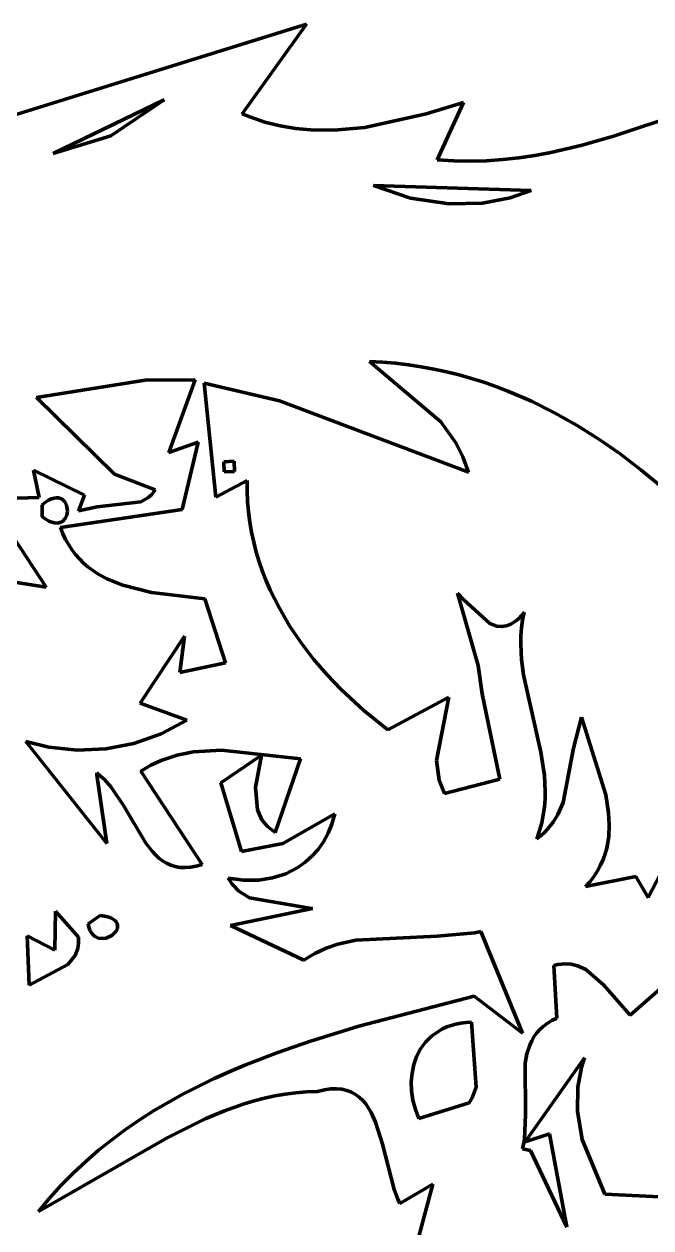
# Model space of a CAD drawing. Header units: millimetres. Extents: x 0 to 9.3, y 0 to 12.
# Drawn here: x 5.677 to 6.218, y 9.402 to 10.439 of the extents above; entities that cross this region are included whole.
import ezdxf

# ---------------------------------------------------------------- set-up
doc = ezdxf.new("R2010")
doc.units = ezdxf.units.MM
doc.layers.add('color#010101ff', color=7, linetype='CONTINUOUS', lineweight=100)
doc.layers.add('color#ffffffff', color=7, linetype='CONTINUOUS', lineweight=100)

msp = doc.modelspace()

# ---------------------------------------------------------------- linework, layer by layer
at = {"layer": 'color#010101ff'}
for p, q in [((5.5666, 10.3291), (5.921, 10.4394)), ((5.921, 10.4394), (5.8656, 10.3621)), ((6.1857, 10.3426), (6.2925, 10.3782)), ((5.7983, 10.3741), (5.7026, 10.3278)), ((5.7522, 10.3431), (5.7983, 10.3741)), ((6.0242, 10.3619), (6.0565, 10.3717)), ((6.0565, 10.3717), (6.0336, 10.3224)), ((5.8656, 10.3621), (5.8721, 10.3594)), ((5.8721, 10.3594), (5.8851, 10.3549)), ((5.9713, 10.3503), (6.0242, 10.3619)), ((5.8851, 10.3549), (5.8982, 10.3516)), ((5.8982, 10.3516), (5.9114, 10.3493)), ((5.9114, 10.3493), (5.9247, 10.3481)), ((5.9247, 10.3481), (5.9447, 10.3479)), ((5.9447, 10.3479), (5.9713, 10.3503)), ((5.7026, 10.3278), (5.7522, 10.3431)), ((6.1588, 10.3351), (6.1857, 10.3426)), ((6.1041, 10.3242), (6.1179, 10.3262)), ((6.1179, 10.3262), (6.1316, 10.3288)), ((6.1316, 10.3288), (6.1452, 10.3317)), ((6.1452, 10.3317), (6.1588, 10.3351)), ((6.0336, 10.3224), (6.048, 10.3214)), ((6.048, 10.3214), (6.0622, 10.3212)), ((6.0622, 10.3212), (6.0763, 10.3216)), ((6.0763, 10.3216), (6.0903, 10.3226)), ((6.0903, 10.3226), (6.1041, 10.3242)), ((5.9788, 10.3001), (6.0107, 10.2894)), ((6.1148, 10.2959), (5.9788, 10.3001)), ((6.0965, 10.2896), (6.1148, 10.2959)), ((6.0107, 10.2894), (6.0441, 10.2844)), ((6.0441, 10.2844), (6.0729, 10.2851)), ((6.0729, 10.2851), (6.0965, 10.2896)), ((5.9753, 10.1484), (6.0369, 10.0964)), ((5.9866, 10.1479), (5.9753, 10.1484)), ((5.9978, 10.147), (5.9866, 10.1479)), ((6.0089, 10.1457), (5.9978, 10.147)), ((6.02, 10.144), (6.0089, 10.1457)), ((6.0309, 10.142), (6.02, 10.144)), ((6.0418, 10.1396), (6.0309, 10.142)), ((6.0526, 10.1369), (6.0418, 10.1396)), ((5.7819, 10.1325), (5.6881, 10.1176)), ((5.8249, 10.1328), (5.7819, 10.1325)), ((5.8024, 10.0702), (5.8249, 10.1328)), ((5.8976, 10.1147), (5.8329, 10.1297)), ((5.8329, 10.1297), (5.8429, 10.0316)), ((6.0632, 10.1339), (6.0526, 10.1369)), ((6.0738, 10.1306), (6.0632, 10.1339)), ((6.0843, 10.1269), (6.0738, 10.1306)), ((6.0946, 10.123), (6.0843, 10.1269)), ((6.115, 10.1142), (6.0946, 10.123)), ((5.6881, 10.1176), (5.7555, 10.0515)), ((6.0606, 10.0532), (5.8976, 10.1147)), ((6.1349, 10.1043), (6.115, 10.1142)), ((6.1543, 10.0934), (6.1349, 10.1043)), ((6.0369, 10.0964), (6.0498, 10.0784)), ((6.1732, 10.0815), (6.1543, 10.0934)), ((5.8277, 10.079), (5.8024, 10.0702)), ((5.8139, 10.0208), (5.8277, 10.079)), ((6.0498, 10.0784), (6.0559, 10.0664)), ((6.1915, 10.0688), (6.1732, 10.0815)), ((6.0559, 10.0664), (6.0606, 10.0532)), ((6.2093, 10.0552), (6.1915, 10.0688)), ((5.8496, 10.0621), (5.8585, 10.0625)), ((5.85, 10.0533), (5.8496, 10.0621)), ((5.8585, 10.0625), (5.8589, 10.0537)), ((5.7295, 10.0334), (5.6855, 10.0548)), ((5.6855, 10.0548), (5.6904, 10.0314)), ((5.7555, 10.0515), (5.7906, 10.0379)), ((5.8429, 10.0316), (5.8699, 10.0459)), ((5.8589, 10.0537), (5.85, 10.0533)), ((5.8699, 10.0459), (5.8699, 10.0368)), ((6.2265, 10.041), (6.2093, 10.0552)), ((5.7906, 10.0379), (5.7876, 10.034)), ((5.8699, 10.0368), (5.8702, 10.0278)), ((5.6904, 10.0314), (5.6465, 10.03)), ((5.6465, 10.03), (5.6964, 9.954)), ((5.6931, 10.025), (5.696, 10.0272)), ((5.6932, 10.0146), (5.6931, 10.025)), ((5.696, 10.0272), (5.6986, 10.0289)), ((5.6986, 10.0289), (5.7011, 10.03)), ((5.7011, 10.03), (5.7033, 10.0307)), ((5.7033, 10.0307), (5.7054, 10.031)), ((5.7054, 10.031), (5.7072, 10.0309)), ((5.7072, 10.0309), (5.7089, 10.0305)), ((5.7089, 10.0305), (5.7104, 10.0298)), ((5.7104, 10.0298), (5.7126, 10.0275)), ((5.7126, 10.0275), (5.7141, 10.0246)), ((5.7141, 10.0246), (5.7148, 10.0195)), ((5.7243, 10.0197), (5.7295, 10.0334)), ((5.7781, 10.0276), (5.7404, 10.0232)), ((5.7841, 10.0309), (5.7781, 10.0276)), ((5.7876, 10.034), (5.7841, 10.0309)), ((5.8702, 10.0278), (5.871, 10.0189)), ((5.6961, 10.0125), (5.6932, 10.0146)), ((5.7088, 10.0054), (5.8139, 10.0208)), ((5.7142, 10.0161), (5.7128, 10.0131)), ((5.7148, 10.0195), (5.7142, 10.0161)), ((5.7404, 10.0232), (5.7243, 10.0197)), ((5.871, 10.0189), (5.8721, 10.01)), ((5.6988, 10.011), (5.6961, 10.0125)), ((5.7013, 10.01), (5.6988, 10.011)), ((5.7036, 10.0094), (5.7013, 10.01)), ((5.7056, 10.0092), (5.7036, 10.0094)), ((5.7075, 10.0094), (5.7056, 10.0092)), ((5.7091, 10.0099), (5.7075, 10.0094)), ((5.711, 10.0001), (5.7088, 10.0054)), ((5.7106, 10.0107), (5.7091, 10.0099)), ((5.7128, 10.0131), (5.7106, 10.0107)), ((5.8721, 10.01), (5.8736, 10.0013)), ((5.7133, 9.9951), (5.711, 10.0001)), ((5.716, 9.9904), (5.7133, 9.9951)), ((5.8736, 10.0013), (5.8755, 9.9927)), ((5.7188, 9.986), (5.716, 9.9904)), ((5.7219, 9.982), (5.7188, 9.986)), ((5.8755, 9.9927), (5.8777, 9.9842)), ((5.8777, 9.9842), (5.8803, 9.9758)), ((5.6964, 9.954), (5.5691, 9.9744)), ((5.7252, 9.9783), (5.7219, 9.982)), ((5.7287, 9.9748), (5.7252, 9.9783)), ((5.7324, 9.9716), (5.7287, 9.9748)), ((5.8803, 9.9758), (5.8831, 9.9676)), ((5.7404, 9.9659), (5.7324, 9.9716)), ((5.7489, 9.9612), (5.7404, 9.9659)), ((5.8831, 9.9676), (5.8863, 9.9594)), ((5.7627, 9.9556), (5.7489, 9.9612)), ((5.7874, 9.9495), (5.7627, 9.9556)), ((5.8863, 9.9594), (5.8898, 9.9514)), ((5.8333, 9.9439), (5.7874, 9.9495)), ((5.8513, 9.8888), (5.8333, 9.9439)), ((5.8898, 9.9514), (5.8976, 9.9358)), ((6.0691, 9.8864), (6.0512, 9.9487)), ((6.0512, 9.9487), (6.0566, 9.943)), ((6.0566, 9.943), (6.0792, 9.9227)), ((5.8976, 9.9358), (5.9064, 9.9206)), ((6.1065, 9.9297), (6.1088, 9.9325)), ((6.1088, 9.9325), (6.1074, 9.9256)), ((5.9064, 9.9206), (5.9163, 9.906)), ((6.0792, 9.9227), (6.0852, 9.9205)), ((6.0852, 9.9205), (6.0893, 9.92)), ((6.0893, 9.92), (6.0934, 9.9206)), ((6.0934, 9.9206), (6.0977, 9.9223)), ((6.0977, 9.9223), (6.0999, 9.9237)), ((6.0999, 9.9237), (6.1021, 9.9253)), ((6.1021, 9.9253), (6.1043, 9.9273)), ((6.1043, 9.9273), (6.1065, 9.9297)), ((6.1074, 9.9256), (6.1064, 9.9188)), ((5.7775, 9.8539), (5.8157, 9.9117)), ((5.8157, 9.9117), (5.8119, 9.8804)), ((6.1058, 9.912), (6.1057, 9.9052)), ((6.1064, 9.9188), (6.1058, 9.912)), ((5.9163, 9.906), (5.927, 9.892)), ((6.1057, 9.9052), (6.1063, 9.8917)), ((5.927, 9.892), (5.9386, 9.8786)), ((6.1063, 9.8917), (6.1081, 9.8783)), ((5.8119, 9.8804), (5.8513, 9.8888)), ((6.0725, 9.8619), (6.0691, 9.8864)), ((5.9386, 9.8786), (5.9509, 9.8657)), ((6.1081, 9.8783), (6.1231, 9.8117)), ((5.9509, 9.8657), (5.9704, 9.8476)), ((5.9911, 9.8311), (6.0436, 9.8593)), ((6.0436, 9.8593), (6.0331, 9.8047)), ((6.0876, 9.7884), (6.0725, 9.8619)), ((5.8179, 9.8392), (5.7775, 9.8539)), ((5.7956, 9.8275), (5.8179, 9.8392)), ((5.9704, 9.8476), (5.9911, 9.8311)), ((6.1512, 9.8153), (6.158, 9.842)), ((6.158, 9.842), (6.179, 9.7751)), ((5.7722, 9.8192), (5.7956, 9.8275)), ((5.7488, 9.7329), (5.679, 9.821)), ((5.679, 9.821), (5.6987, 9.8161)), ((5.748, 9.8145), (5.7722, 9.8192)), ((5.6987, 9.8161), (5.7234, 9.8134)), ((5.7234, 9.8134), (5.748, 9.8145)), ((5.8096, 9.8093), (5.7958, 9.8047)), ((5.8237, 9.8121), (5.8096, 9.8093)), ((5.8478, 9.8135), (5.8237, 9.8121)), ((5.847, 9.7853), (5.8821, 9.8092)), ((5.9159, 9.8059), (5.8478, 9.8135)), ((5.8821, 9.8092), (5.877, 9.7812)), ((6.1231, 9.8117), (6.1261, 9.7916)), ((6.1423, 9.7684), (6.1512, 9.8153)), ((5.7869, 9.8005), (5.7781, 9.7954)), ((5.7958, 9.8047), (5.7869, 9.8005)), ((5.8939, 9.7424), (5.9159, 9.8059)), ((6.0331, 9.8047), (6.0354, 9.7875)), ((5.7435, 9.7912), (5.7401, 9.7938)), ((5.7401, 9.7938), (5.7403, 9.7922)), ((5.7403, 9.7922), (5.7488, 9.7329)), ((5.7467, 9.7883), (5.7435, 9.7912)), ((5.7526, 9.7816), (5.7467, 9.7883)), ((5.7781, 9.7954), (5.8311, 9.7149)), ((6.0354, 9.7875), (6.0399, 9.7762)), ((6.0399, 9.7762), (6.0876, 9.7884)), ((6.1261, 9.7916), (6.1268, 9.7781)), ((5.7631, 9.7659), (5.7526, 9.7816)), ((5.8651, 9.726), (5.847, 9.7853)), ((5.877, 9.7812), (5.8787, 9.7621)), ((6.1268, 9.7781), (6.1267, 9.7714)), ((5.7824, 9.7332), (5.7631, 9.7659)), ((6.1267, 9.7714), (6.1261, 9.7646)), ((6.1378, 9.7579), (6.1423, 9.7684)), ((6.179, 9.7751), (6.1815, 9.7594)), ((6.2156, 9.6864), (6.261, 9.7739)), ((5.8787, 9.7621), (5.8826, 9.7535)), ((5.9455, 9.7585), (5.9007, 9.7331)), ((5.9429, 9.7498), (5.9455, 9.7585)), ((6.1252, 9.7578), (6.1238, 9.7509)), ((6.1261, 9.7646), (6.1252, 9.7578)), ((6.1338, 9.7513), (6.1378, 9.7579)), ((6.1815, 9.7594), (6.1821, 9.7491)), ((5.8826, 9.7535), (5.8874, 9.7477)), ((5.8874, 9.7477), (5.8939, 9.7424)), ((5.9396, 9.7418), (5.9429, 9.7498)), ((6.122, 9.7441), (6.1196, 9.7371)), ((6.1238, 9.7509), (6.122, 9.7441)), ((6.1261, 9.7424), (6.1289, 9.7453)), ((6.1289, 9.7453), (6.1338, 9.7513)), ((6.1821, 9.7491), (6.1816, 9.739)), ((5.931, 9.7279), (5.9356, 9.7345)), ((5.9356, 9.7345), (5.9396, 9.7418)), ((6.1196, 9.7371), (6.123, 9.7397)), ((6.123, 9.7397), (6.1261, 9.7424)), ((6.1809, 9.7339), (6.1799, 9.729)), ((6.1816, 9.739), (6.1809, 9.7339)), ((5.7878, 9.7263), (5.7824, 9.7332)), ((5.7907, 9.7233), (5.7878, 9.7263)), ((5.9007, 9.7331), (5.8651, 9.726)), ((5.9257, 9.722), (5.931, 9.7279)), ((6.1785, 9.724), (6.1768, 9.7192)), ((6.1799, 9.729), (6.1785, 9.724)), ((5.7937, 9.7205), (5.7907, 9.7233)), ((5.7969, 9.7181), (5.7937, 9.7205)), ((5.8003, 9.716), (5.7969, 9.7181)), ((5.8039, 9.7144), (5.8003, 9.716)), ((5.8078, 9.7132), (5.8039, 9.7144)), ((5.8119, 9.7124), (5.8078, 9.7132)), ((5.8258, 9.7134), (5.8209, 9.7125)), ((5.8311, 9.7149), (5.8258, 9.7134)), ((5.9135, 9.7123), (5.9199, 9.7168)), ((5.9199, 9.7168), (5.9257, 9.722)), ((6.1746, 9.7144), (6.172, 9.7096)), ((6.1768, 9.7192), (6.1746, 9.7144)), ((5.8162, 9.7122), (5.8119, 9.7124)), ((5.8209, 9.7125), (5.8162, 9.7122)), ((5.857, 9.698), (5.8536, 9.7031)), ((5.8536, 9.7031), (5.8668, 9.7014)), ((5.8796, 9.7014), (5.8917, 9.7033)), ((5.8917, 9.7033), (5.9031, 9.7069)), ((5.9031, 9.7069), (5.9135, 9.7123)), ((6.1616, 9.6959), (6.205, 9.7046)), ((6.169, 9.705), (6.1656, 9.7004)), ((6.172, 9.7096), (6.169, 9.705)), ((6.205, 9.7046), (6.2156, 9.6864)), ((5.8628, 9.692), (5.857, 9.698)), ((5.8668, 9.7014), (5.8796, 9.7014)), ((6.1656, 9.7004), (6.1616, 9.6959)), ((5.8719, 9.6863), (5.8628, 9.692)), ((5.9236, 9.6773), (5.8719, 9.6863)), ((5.7041, 9.6412), (5.7045, 9.6746)), ((5.7045, 9.6746), (5.7243, 9.6524)), ((5.8554, 9.6624), (5.9263, 9.6769)), ((5.9263, 9.6769), (5.9236, 9.6773)), ((5.7326, 9.6637), (5.7431, 9.6711)), ((5.7334, 9.6608), (5.7326, 9.6637)), ((5.7431, 9.6711), (5.7467, 9.6705)), ((5.7467, 9.6705), (5.7497, 9.6698)), ((5.7497, 9.6698), (5.7522, 9.6689)), ((5.7522, 9.6689), (5.7542, 9.6678)), ((5.7542, 9.6678), (5.7558, 9.6666)), ((5.7558, 9.6666), (5.7569, 9.6654)), ((5.7569, 9.6654), (5.7577, 9.6641)), ((5.7577, 9.6641), (5.7581, 9.6627)), ((5.7581, 9.6627), (5.7579, 9.6599)), ((5.9186, 9.6324), (5.8554, 9.6624)), ((5.682, 9.6109), (5.6801, 9.6535)), ((5.6801, 9.6535), (5.7041, 9.6412)), ((5.7243, 9.6524), (5.7245, 9.6472)), ((5.7343, 9.6583), (5.7334, 9.6608)), ((5.7354, 9.6562), (5.7343, 9.6583)), ((5.7368, 9.6545), (5.7354, 9.6562)), ((5.7382, 9.6532), (5.7368, 9.6545)), ((5.7398, 9.6522), (5.7382, 9.6532)), ((5.7414, 9.6515), (5.7398, 9.6522)), ((5.7449, 9.651), (5.7414, 9.6515)), ((5.7484, 9.6515), (5.7449, 9.651)), ((5.7531, 9.6538), (5.7484, 9.6515)), ((5.7566, 9.6572), (5.7531, 9.6538)), ((5.7579, 9.6599), (5.7566, 9.6572)), ((6.0338, 9.6531), (5.9635, 9.6498)), ((6.0661, 9.6561), (6.0338, 9.6531)), ((6.0714, 9.6572), (6.0661, 9.6561)), ((6.1073, 9.5695), (6.0714, 9.6572)), ((5.7239, 9.6426), (5.7216, 9.6366)), ((5.7245, 9.6472), (5.7239, 9.6426)), ((5.9379, 9.6428), (5.9281, 9.6382)), ((5.948, 9.6463), (5.9379, 9.6428)), ((5.9635, 9.6498), (5.948, 9.6463)), ((5.7216, 9.6366), (5.7151, 9.6288)), ((5.9233, 9.6354), (5.9186, 9.6324)), ((5.9281, 9.6382), (5.9233, 9.6354)), ((6.2544, 9.6329), (6.2001, 9.585)), ((5.7151, 9.6288), (5.682, 9.6109)), ((6.1376, 9.6286), (6.1344, 9.6278)), ((6.1344, 9.6278), (6.137, 9.5826)), ((6.1437, 9.6294), (6.1376, 9.6286)), ((6.1493, 9.629), (6.1437, 9.6294)), ((6.1546, 9.6277), (6.1493, 9.629)), ((6.162, 9.6243), (6.1546, 9.6277)), ((6.1772, 9.6112), (6.162, 9.6243)), ((6.2001, 9.585), (6.1772, 9.6112)), ((5.9661, 9.5755), (6.0656, 9.6013)), ((6.0656, 9.6013), (6.1073, 9.5695)), ((6.0541, 9.5782), (6.0498, 9.5773)), ((6.0586, 9.5787), (6.0541, 9.5782)), ((6.0633, 9.579), (6.0586, 9.5787)), ((6.0672, 9.523), (6.0633, 9.579)), ((6.1286, 9.578), (6.1251, 9.5754)), ((6.1326, 9.5804), (6.1286, 9.578)), ((6.137, 9.5826), (6.1326, 9.5804)), ((5.9235, 9.5624), (5.9661, 9.5755)), ((6.035, 9.5714), (6.0289, 9.567)), ((6.0383, 9.5732), (6.035, 9.5714)), ((6.0419, 9.5749), (6.0383, 9.5732)), ((6.0458, 9.5762), (6.0419, 9.5749)), ((6.0498, 9.5773), (6.0458, 9.5762)), ((6.1194, 9.5695), (6.1171, 9.5663)), ((6.1221, 9.5726), (6.1194, 9.5695)), ((6.1251, 9.5754), (6.1221, 9.5726)), ((5.8954, 9.5527), (5.9235, 9.5624)), ((6.0237, 9.5618), (6.0194, 9.556)), ((6.0289, 9.567), (6.0237, 9.5618)), ((6.1135, 9.5593), (6.1111, 9.5517)), ((6.1152, 9.5629), (6.1135, 9.5593)), ((6.1171, 9.5663), (6.1152, 9.5629)), ((5.8678, 9.542), (5.8954, 9.5527)), ((6.016, 9.5495), (6.0135, 9.5426)), ((6.0194, 9.556), (6.016, 9.5495)), ((6.1111, 9.5517), (6.1097, 9.5436)), ((6.1097, 9.476), (6.1608, 9.5482)), ((6.1608, 9.5482), (6.1582, 9.5398)), ((5.8542, 9.5362), (5.8678, 9.542)), ((6.0135, 9.5426), (6.012, 9.5352)), ((6.1097, 9.5436), (6.1098, 9.4994)), ((6.1582, 9.5398), (6.155, 9.523)), ((5.8275, 9.5237), (5.8407, 9.5301)), ((5.8407, 9.5301), (5.8542, 9.5362)), ((6.012, 9.5352), (6.0113, 9.5275)), ((6.0113, 9.5275), (6.0116, 9.5197)), ((5.8017, 9.5099), (5.8145, 9.517)), ((5.8145, 9.517), (5.8275, 9.5237)), ((5.9026, 9.5169), (5.8936, 9.5154)), ((5.9118, 9.5181), (5.9026, 9.5169)), ((5.9211, 9.5189), (5.9118, 9.5181)), ((5.9305, 9.5193), (5.9211, 9.5189)), ((5.9364, 9.5207), (5.9305, 9.5193)), ((5.9419, 9.5215), (5.9364, 9.5207)), ((5.947, 9.5216), (5.9419, 9.5215)), ((5.9516, 9.5212), (5.947, 9.5216)), ((5.9559, 9.5202), (5.9516, 9.5212)), ((5.9598, 9.5188), (5.9559, 9.5202)), ((5.9633, 9.5168), (5.9598, 9.5188)), ((5.9665, 9.5144), (5.9633, 9.5168)), ((6.0116, 9.5197), (6.0128, 9.5117)), ((6.0639, 9.5139), (6.0672, 9.523)), ((6.155, 9.523), (6.1547, 9.5023)), ((5.7891, 9.5025), (5.8017, 9.5099)), ((5.8673, 9.5086), (5.8502, 9.5027)), ((5.876, 9.5112), (5.8673, 9.5086)), ((5.8847, 9.5135), (5.876, 9.5112)), ((5.8936, 9.5154), (5.8847, 9.5135)), ((5.9695, 9.5116), (5.9665, 9.5144)), ((5.9721, 9.5085), (5.9695, 9.5116)), ((5.9746, 9.505), (5.9721, 9.5085)), ((6.0128, 9.5117), (6.0149, 9.5037)), ((6.0179, 9.4959), (6.0612, 9.5096)), ((6.0612, 9.5096), (6.0639, 9.5139)), ((5.7768, 9.4946), (5.7891, 9.5025)), ((5.8335, 9.4957), (5.801, 9.4794)), ((5.8502, 9.5027), (5.8335, 9.4957)), ((5.9767, 9.5012), (5.9746, 9.505)), ((5.9805, 9.4928), (5.9767, 9.5012)), ((6.0149, 9.5037), (6.0179, 9.4959)), ((6.1098, 9.4994), (6.1089, 9.4778)), ((6.1547, 9.5023), (6.1588, 9.4778)), ((5.753, 9.4777), (5.7648, 9.4864)), ((5.7648, 9.4864), (5.7768, 9.4946)), ((5.9864, 9.4738), (5.9805, 9.4928)), ((5.801, 9.4794), (5.69, 9.4158)), ((5.7416, 9.4686), (5.753, 9.4777)), ((6.1089, 9.4778), (6.1073, 9.4697)), ((6.1305, 9.4827), (6.1097, 9.476)), ((6.1454, 9.4022), (6.1305, 9.4827)), ((6.1588, 9.4778), (6.1784, 9.4309)), ((5.7306, 9.459), (5.7416, 9.4686)), ((5.9965, 9.4349), (5.9864, 9.4738)), ((6.1073, 9.4697), (6.1141, 9.4685)), ((6.1141, 9.4685), (6.1454, 9.4022)), ((5.7198, 9.449), (5.7306, 9.459)), ((5.7095, 9.4384), (5.7198, 9.449)), ((5.6995, 9.4274), (5.7095, 9.4384)), ((5.9997, 9.4265), (5.9965, 9.4349)), ((6.0299, 9.4395), (6.0015, 9.4228)), ((6.011, 9.369), (6.0299, 9.4395)), ((5.69, 9.4158), (5.6995, 9.4274)), ((6.0015, 9.4228), (5.9997, 9.4265)), ((6.1784, 9.4309), (6.2375, 9.4278))]:
    msp.add_line(p, q, dxfattribs=at)
at = {"layer": 'color#ffffffff'}
for p, q in [((5.921, 10.4394), (5.5666, 10.3291)), ((5.8656, 10.3621), (5.921, 10.4394)), ((6.2925, 10.3782), (6.1857, 10.3426)), ((5.7026, 10.3278), (5.7983, 10.3741)), ((5.7983, 10.3741), (5.7522, 10.3431)), ((6.0565, 10.3717), (6.0242, 10.3619)), ((6.0336, 10.3224), (6.0565, 10.3717)), ((5.8721, 10.3594), (5.8656, 10.3621)), ((5.8851, 10.3549), (5.8721, 10.3594)), ((6.0242, 10.3619), (5.9713, 10.3503)), ((5.8982, 10.3516), (5.8851, 10.3549)), ((5.9114, 10.3493), (5.8982, 10.3516)), ((5.9247, 10.3481), (5.9114, 10.3493)), ((5.9447, 10.3479), (5.9247, 10.3481)), ((5.9713, 10.3503), (5.9447, 10.3479)), ((5.7522, 10.3431), (5.7026, 10.3278)), ((6.1857, 10.3426), (6.1588, 10.3351)), ((6.1179, 10.3262), (6.1041, 10.3242)), ((6.1316, 10.3288), (6.1179, 10.3262)), ((6.1452, 10.3317), (6.1316, 10.3288)), ((6.1588, 10.3351), (6.1452, 10.3317)), ((6.048, 10.3214), (6.0336, 10.3224)), ((6.0622, 10.3212), (6.048, 10.3214)), ((6.0763, 10.3216), (6.0622, 10.3212)), ((6.0903, 10.3226), (6.0763, 10.3216)), ((6.1041, 10.3242), (6.0903, 10.3226)), ((5.9788, 10.3001), (6.1148, 10.2959)), ((6.0107, 10.2894), (5.9788, 10.3001)), ((6.1148, 10.2959), (6.0965, 10.2896)), ((6.0441, 10.2844), (6.0107, 10.2894)), ((6.0729, 10.2851), (6.0441, 10.2844)), ((6.0965, 10.2896), (6.0729, 10.2851)), ((5.9753, 10.1484), (5.9866, 10.1479)), ((6.0369, 10.0964), (5.9753, 10.1484)), ((5.9866, 10.1479), (5.9978, 10.147)), ((5.9978, 10.147), (6.0089, 10.1457)), ((6.0089, 10.1457), (6.02, 10.144)), ((6.02, 10.144), (6.0309, 10.142)), ((6.0309, 10.142), (6.0418, 10.1396)), ((6.0418, 10.1396), (6.0526, 10.1369)), ((5.6881, 10.1176), (5.7819, 10.1325)), ((5.7819, 10.1325), (5.8249, 10.1328)), ((5.8249, 10.1328), (5.8024, 10.0702)), ((5.8429, 10.0316), (5.8329, 10.1297)), ((5.8329, 10.1297), (5.8976, 10.1147)), ((6.0526, 10.1369), (6.0632, 10.1339)), ((6.0632, 10.1339), (6.0738, 10.1306)), ((6.0738, 10.1306), (6.0843, 10.1269)), ((6.0843, 10.1269), (6.0946, 10.123)), ((6.0946, 10.123), (6.115, 10.1142)), ((5.7555, 10.0515), (5.6881, 10.1176)), ((5.8976, 10.1147), (6.0606, 10.0532)), ((6.115, 10.1142), (6.1349, 10.1043)), ((6.1349, 10.1043), (6.1543, 10.0934)), ((6.0498, 10.0784), (6.0369, 10.0964)), ((6.1543, 10.0934), (6.1732, 10.0815)), ((5.8024, 10.0702), (5.8277, 10.079)), ((5.8277, 10.079), (5.8139, 10.0208)), ((6.0559, 10.0664), (6.0498, 10.0784)), ((6.1732, 10.0815), (6.1915, 10.0688)), ((6.0606, 10.0532), (6.0559, 10.0664)), ((6.1915, 10.0688), (6.2093, 10.0552)), ((5.8585, 10.0625), (5.8496, 10.0621)), ((5.8496, 10.0621), (5.85, 10.0533)), ((5.8589, 10.0537), (5.8585, 10.0625)), ((5.6904, 10.0314), (5.6855, 10.0548)), ((5.6855, 10.0548), (5.7295, 10.0334)), ((5.7906, 10.0379), (5.7555, 10.0515)), ((5.8699, 10.0459), (5.8429, 10.0316)), ((5.85, 10.0533), (5.8589, 10.0537)), ((5.8699, 10.0368), (5.8699, 10.0459)), ((6.2093, 10.0552), (6.2265, 10.041)), ((5.7876, 10.034), (5.7906, 10.0379)), ((5.8702, 10.0278), (5.8699, 10.0368)), ((5.6465, 10.03), (5.6904, 10.0314)), ((5.6964, 9.954), (5.6465, 10.03)), ((5.696, 10.0272), (5.6931, 10.025)), ((5.6931, 10.025), (5.6932, 10.0146)), ((5.6986, 10.0289), (5.696, 10.0272)), ((5.7011, 10.03), (5.6986, 10.0289)), ((5.7033, 10.0307), (5.7011, 10.03)), ((5.7054, 10.031), (5.7033, 10.0307)), ((5.7072, 10.0309), (5.7054, 10.031)), ((5.7089, 10.0305), (5.7072, 10.0309)), ((5.7104, 10.0298), (5.7089, 10.0305)), ((5.7126, 10.0275), (5.7104, 10.0298)), ((5.7141, 10.0246), (5.7126, 10.0275)), ((5.7148, 10.0195), (5.7141, 10.0246)), ((5.7295, 10.0334), (5.7243, 10.0197)), ((5.7404, 10.0232), (5.7781, 10.0276)), ((5.7781, 10.0276), (5.7841, 10.0309)), ((5.7841, 10.0309), (5.7876, 10.034)), ((5.871, 10.0189), (5.8702, 10.0278)), ((5.6932, 10.0146), (5.6961, 10.0125)), ((5.8139, 10.0208), (5.7088, 10.0054)), ((5.7128, 10.0131), (5.7142, 10.0161)), ((5.7142, 10.0161), (5.7148, 10.0195)), ((5.7243, 10.0197), (5.7404, 10.0232)), ((5.8721, 10.01), (5.871, 10.0189)), ((5.6961, 10.0125), (5.6988, 10.011)), ((5.6988, 10.011), (5.7013, 10.01)), ((5.7013, 10.01), (5.7036, 10.0094)), ((5.7036, 10.0094), (5.7056, 10.0092)), ((5.7056, 10.0092), (5.7075, 10.0094)), ((5.7075, 10.0094), (5.7091, 10.0099)), ((5.7088, 10.0054), (5.711, 10.0001)), ((5.7091, 10.0099), (5.7106, 10.0107)), ((5.7106, 10.0107), (5.7128, 10.0131)), ((5.8736, 10.0013), (5.8721, 10.01)), ((5.711, 10.0001), (5.7133, 9.9951)), ((5.7133, 9.9951), (5.716, 9.9904)), ((5.8755, 9.9927), (5.8736, 10.0013)), ((5.716, 9.9904), (5.7188, 9.986)), ((5.7188, 9.986), (5.7219, 9.982)), ((5.8777, 9.9842), (5.8755, 9.9927)), ((5.8803, 9.9758), (5.8777, 9.9842)), ((5.5691, 9.9744), (5.6964, 9.954)), ((5.7219, 9.982), (5.7252, 9.9783)), ((5.7252, 9.9783), (5.7287, 9.9748)), ((5.7287, 9.9748), (5.7324, 9.9716)), ((5.8831, 9.9676), (5.8803, 9.9758)), ((5.7324, 9.9716), (5.7404, 9.9659)), ((5.7404, 9.9659), (5.7489, 9.9612)), ((5.8863, 9.9594), (5.8831, 9.9676)), ((5.7489, 9.9612), (5.7627, 9.9556)), ((5.7627, 9.9556), (5.7874, 9.9495)), ((5.8898, 9.9514), (5.8863, 9.9594)), ((5.7874, 9.9495), (5.8333, 9.9439)), ((5.8333, 9.9439), (5.8513, 9.8888)), ((5.8976, 9.9358), (5.8898, 9.9514)), ((6.0566, 9.943), (6.0512, 9.9487)), ((6.0512, 9.9487), (6.0691, 9.8864)), ((6.0792, 9.9227), (6.0566, 9.943)), ((5.9064, 9.9206), (5.8976, 9.9358)), ((6.1088, 9.9325), (6.1065, 9.9297)), ((6.1074, 9.9256), (6.1088, 9.9325)), ((5.9163, 9.906), (5.9064, 9.9206)), ((6.0852, 9.9205), (6.0792, 9.9227)), ((6.0893, 9.92), (6.0852, 9.9205)), ((6.0934, 9.9206), (6.0893, 9.92)), ((6.0977, 9.9223), (6.0934, 9.9206)), ((6.0999, 9.9237), (6.0977, 9.9223)), ((6.1021, 9.9253), (6.0999, 9.9237)), ((6.1043, 9.9273), (6.1021, 9.9253)), ((6.1065, 9.9297), (6.1043, 9.9273)), ((6.1064, 9.9188), (6.1074, 9.9256)), ((5.8157, 9.9117), (5.7775, 9.8539)), ((5.8119, 9.8804), (5.8157, 9.9117)), ((6.1057, 9.9052), (6.1058, 9.912)), ((6.1058, 9.912), (6.1064, 9.9188)), ((5.927, 9.892), (5.9163, 9.906)), ((6.1063, 9.8917), (6.1057, 9.9052)), ((5.9386, 9.8786), (5.927, 9.892)), ((6.1081, 9.8783), (6.1063, 9.8917)), ((5.8513, 9.8888), (5.8119, 9.8804)), ((6.0691, 9.8864), (6.0725, 9.8619)), ((5.9509, 9.8657), (5.9386, 9.8786)), ((6.1231, 9.8117), (6.1081, 9.8783)), ((5.9704, 9.8476), (5.9509, 9.8657)), ((6.0436, 9.8593), (5.9911, 9.8311)), ((6.0331, 9.8047), (6.0436, 9.8593)), ((6.0725, 9.8619), (6.0876, 9.7884)), ((5.7775, 9.8539), (5.8179, 9.8392)), ((5.8179, 9.8392), (5.7956, 9.8275)), ((5.9911, 9.8311), (5.9704, 9.8476)), ((6.158, 9.842), (6.1512, 9.8153)), ((6.179, 9.7751), (6.158, 9.842)), ((5.7956, 9.8275), (5.7722, 9.8192)), ((5.6987, 9.8161), (5.679, 9.821)), ((5.679, 9.821), (5.7488, 9.7329)), ((5.7722, 9.8192), (5.748, 9.8145)), ((5.7234, 9.8134), (5.6987, 9.8161)), ((5.748, 9.8145), (5.7234, 9.8134)), ((5.7958, 9.8047), (5.8096, 9.8093)), ((5.8096, 9.8093), (5.8237, 9.8121)), ((5.8237, 9.8121), (5.8478, 9.8135)), ((5.8821, 9.8092), (5.847, 9.7853)), ((5.8478, 9.8135), (5.9159, 9.8059)), ((5.877, 9.7812), (5.8821, 9.8092)), ((6.1261, 9.7916), (6.1231, 9.8117)), ((6.1512, 9.8153), (6.1423, 9.7684)), ((5.7781, 9.7954), (5.7869, 9.8005)), ((5.7869, 9.8005), (5.7958, 9.8047)), ((5.9159, 9.8059), (5.8939, 9.7424)), ((6.0354, 9.7875), (6.0331, 9.8047)), ((5.7403, 9.7922), (5.7401, 9.7938)), ((5.7401, 9.7938), (5.7435, 9.7912)), ((5.7488, 9.7329), (5.7403, 9.7922)), ((5.7435, 9.7912), (5.7467, 9.7883)), ((5.7467, 9.7883), (5.7526, 9.7816)), ((5.8311, 9.7149), (5.7781, 9.7954)), ((6.0399, 9.7762), (6.0354, 9.7875)), ((6.0876, 9.7884), (6.0399, 9.7762)), ((6.1268, 9.7781), (6.1261, 9.7916)), ((5.7526, 9.7816), (5.7631, 9.7659)), ((5.847, 9.7853), (5.8651, 9.726)), ((5.8787, 9.7621), (5.877, 9.7812)), ((6.1267, 9.7714), (6.1268, 9.7781)), ((5.7631, 9.7659), (5.7824, 9.7332)), ((6.1261, 9.7646), (6.1267, 9.7714)), ((6.1423, 9.7684), (6.1378, 9.7579)), ((6.1815, 9.7594), (6.179, 9.7751)), ((6.261, 9.7739), (6.2156, 9.6864)), ((5.8826, 9.7535), (5.8787, 9.7621)), ((5.9007, 9.7331), (5.9455, 9.7585)), ((5.9455, 9.7585), (5.9429, 9.7498)), ((6.1238, 9.7509), (6.1252, 9.7578)), ((6.1252, 9.7578), (6.1261, 9.7646)), ((6.1378, 9.7579), (6.1338, 9.7513)), ((6.1821, 9.7491), (6.1815, 9.7594)), ((5.8874, 9.7477), (5.8826, 9.7535)), ((5.8939, 9.7424), (5.8874, 9.7477)), ((5.9429, 9.7498), (5.9396, 9.7418)), ((6.1196, 9.7371), (6.122, 9.7441)), ((6.122, 9.7441), (6.1238, 9.7509)), ((6.1289, 9.7453), (6.1261, 9.7424)), ((6.1338, 9.7513), (6.1289, 9.7453)), ((6.1816, 9.739), (6.1821, 9.7491)), ((5.9356, 9.7345), (5.931, 9.7279)), ((5.9396, 9.7418), (5.9356, 9.7345)), ((6.123, 9.7397), (6.1196, 9.7371)), ((6.1261, 9.7424), (6.123, 9.7397)), ((6.1799, 9.729), (6.1809, 9.7339)), ((6.1809, 9.7339), (6.1816, 9.739)), ((5.7824, 9.7332), (5.7878, 9.7263)), ((5.7878, 9.7263), (5.7907, 9.7233)), ((5.8651, 9.726), (5.9007, 9.7331)), ((5.931, 9.7279), (5.9257, 9.722)), ((6.1768, 9.7192), (6.1785, 9.724)), ((6.1785, 9.724), (6.1799, 9.729)), ((5.7907, 9.7233), (5.7937, 9.7205)), ((5.7937, 9.7205), (5.7969, 9.7181)), ((5.7969, 9.7181), (5.8003, 9.716)), ((5.8003, 9.716), (5.8039, 9.7144)), ((5.8039, 9.7144), (5.8078, 9.7132)), ((5.8078, 9.7132), (5.8119, 9.7124)), ((5.8209, 9.7125), (5.8258, 9.7134)), ((5.8258, 9.7134), (5.8311, 9.7149)), ((5.9199, 9.7168), (5.9135, 9.7123)), ((5.9257, 9.722), (5.9199, 9.7168)), ((6.172, 9.7096), (6.1746, 9.7144)), ((6.1746, 9.7144), (6.1768, 9.7192)), ((5.8119, 9.7124), (5.8162, 9.7122)), ((5.8162, 9.7122), (5.8209, 9.7125)), ((5.8668, 9.7014), (5.8536, 9.7031)), ((5.8536, 9.7031), (5.857, 9.698)), ((5.8917, 9.7033), (5.8796, 9.7014)), ((5.9031, 9.7069), (5.8917, 9.7033)), ((5.9135, 9.7123), (5.9031, 9.7069)), ((6.205, 9.7046), (6.1616, 9.6959)), ((6.1656, 9.7004), (6.169, 9.705)), ((6.169, 9.705), (6.172, 9.7096)), ((6.2156, 9.6864), (6.205, 9.7046)), ((5.857, 9.698), (5.8628, 9.692)), ((5.8796, 9.7014), (5.8668, 9.7014)), ((6.1616, 9.6959), (6.1656, 9.7004)), ((5.8628, 9.692), (5.8719, 9.6863)), ((5.8719, 9.6863), (5.9236, 9.6773)), ((5.7045, 9.6746), (5.7041, 9.6412)), ((5.7243, 9.6524), (5.7045, 9.6746)), ((5.9263, 9.6769), (5.8554, 9.6624)), ((5.9236, 9.6773), (5.9263, 9.6769)), ((5.7431, 9.6711), (5.7326, 9.6637)), ((5.7326, 9.6637), (5.7334, 9.6608)), ((5.7467, 9.6705), (5.7431, 9.6711)), ((5.7497, 9.6698), (5.7467, 9.6705)), ((5.7522, 9.6689), (5.7497, 9.6698)), ((5.7542, 9.6678), (5.7522, 9.6689)), ((5.7558, 9.6666), (5.7542, 9.6678)), ((5.7569, 9.6654), (5.7558, 9.6666)), ((5.7577, 9.6641), (5.7569, 9.6654)), ((5.7581, 9.6627), (5.7577, 9.6641)), ((5.7579, 9.6599), (5.7581, 9.6627)), ((5.8554, 9.6624), (5.9186, 9.6324)), ((5.7041, 9.6412), (5.6801, 9.6535)), ((5.6801, 9.6535), (5.682, 9.6109)), ((5.7245, 9.6472), (5.7243, 9.6524)), ((5.7334, 9.6608), (5.7343, 9.6583)), ((5.7343, 9.6583), (5.7354, 9.6562)), ((5.7354, 9.6562), (5.7368, 9.6545)), ((5.7368, 9.6545), (5.7382, 9.6532)), ((5.7382, 9.6532), (5.7398, 9.6522)), ((5.7398, 9.6522), (5.7414, 9.6515)), ((5.7414, 9.6515), (5.7449, 9.651)), ((5.7449, 9.651), (5.7484, 9.6515)), ((5.7484, 9.6515), (5.7531, 9.6538)), ((5.7531, 9.6538), (5.7566, 9.6572)), ((5.7566, 9.6572), (5.7579, 9.6599)), ((5.9635, 9.6498), (6.0338, 9.6531)), ((6.0338, 9.6531), (6.0661, 9.6561)), ((6.0661, 9.6561), (6.0714, 9.6572)), ((6.0714, 9.6572), (6.1073, 9.5695)), ((5.7216, 9.6366), (5.7239, 9.6426)), ((5.7239, 9.6426), (5.7245, 9.6472)), ((5.9281, 9.6382), (5.9379, 9.6428)), ((5.9379, 9.6428), (5.948, 9.6463)), ((5.948, 9.6463), (5.9635, 9.6498)), ((5.7151, 9.6288), (5.7216, 9.6366)), ((5.9186, 9.6324), (5.9233, 9.6354)), ((5.9233, 9.6354), (5.9281, 9.6382)), ((6.2001, 9.585), (6.2544, 9.6329)), ((5.682, 9.6109), (5.7151, 9.6288)), ((6.1344, 9.6278), (6.1376, 9.6286)), ((6.137, 9.5826), (6.1344, 9.6278)), ((6.1376, 9.6286), (6.1437, 9.6294)), ((6.1437, 9.6294), (6.1493, 9.629)), ((6.1493, 9.629), (6.1546, 9.6277)), ((6.1546, 9.6277), (6.162, 9.6243)), ((6.162, 9.6243), (6.1772, 9.6112)), ((6.1772, 9.6112), (6.2001, 9.585)), ((6.0656, 9.6013), (5.9661, 9.5755)), ((6.1073, 9.5695), (6.0656, 9.6013)), ((6.0498, 9.5773), (6.0541, 9.5782)), ((6.0541, 9.5782), (6.0586, 9.5787)), ((6.0586, 9.5787), (6.0633, 9.579)), ((6.0633, 9.579), (6.0672, 9.523)), ((6.1251, 9.5754), (6.1286, 9.578)), ((6.1286, 9.578), (6.1326, 9.5804)), ((6.1326, 9.5804), (6.137, 9.5826)), ((5.9661, 9.5755), (5.9235, 9.5624)), ((6.0289, 9.567), (6.035, 9.5714)), ((6.035, 9.5714), (6.0383, 9.5732)), ((6.0383, 9.5732), (6.0419, 9.5749)), ((6.0419, 9.5749), (6.0458, 9.5762)), ((6.0458, 9.5762), (6.0498, 9.5773)), ((6.1171, 9.5663), (6.1194, 9.5695)), ((6.1194, 9.5695), (6.1221, 9.5726)), ((6.1221, 9.5726), (6.1251, 9.5754)), ((5.9235, 9.5624), (5.8954, 9.5527)), ((6.0194, 9.556), (6.0237, 9.5618)), ((6.0237, 9.5618), (6.0289, 9.567)), ((6.1111, 9.5517), (6.1135, 9.5593)), ((6.1135, 9.5593), (6.1152, 9.5629)), ((6.1152, 9.5629), (6.1171, 9.5663)), ((5.8954, 9.5527), (5.8678, 9.542)), ((6.0135, 9.5426), (6.016, 9.5495)), ((6.016, 9.5495), (6.0194, 9.556)), ((6.1097, 9.5436), (6.1111, 9.5517)), ((6.1608, 9.5482), (6.1097, 9.476)), ((6.1582, 9.5398), (6.1608, 9.5482)), ((5.8678, 9.542), (5.8542, 9.5362)), ((6.012, 9.5352), (6.0135, 9.5426)), ((6.1098, 9.4994), (6.1097, 9.5436)), ((6.155, 9.523), (6.1582, 9.5398)), ((5.8407, 9.5301), (5.8275, 9.5237)), ((5.8542, 9.5362), (5.8407, 9.5301)), ((6.0113, 9.5275), (6.012, 9.5352)), ((6.0116, 9.5197), (6.0113, 9.5275)), ((5.8145, 9.517), (5.8017, 9.5099)), ((5.8275, 9.5237), (5.8145, 9.517)), ((5.8936, 9.5154), (5.9026, 9.5169)), ((5.9026, 9.5169), (5.9118, 9.5181)), ((5.9118, 9.5181), (5.9211, 9.5189)), ((5.9211, 9.5189), (5.9305, 9.5193)), ((5.9305, 9.5193), (5.9364, 9.5207)), ((5.9364, 9.5207), (5.9419, 9.5215)), ((5.9419, 9.5215), (5.947, 9.5216)), ((5.947, 9.5216), (5.9516, 9.5212)), ((5.9516, 9.5212), (5.9559, 9.5202)), ((5.9559, 9.5202), (5.9598, 9.5188)), ((5.9598, 9.5188), (5.9633, 9.5168)), ((5.9633, 9.5168), (5.9665, 9.5144)), ((6.0128, 9.5117), (6.0116, 9.5197)), ((6.0672, 9.523), (6.0639, 9.5139)), ((6.1547, 9.5023), (6.155, 9.523)), ((5.8017, 9.5099), (5.7891, 9.5025)), ((5.8502, 9.5027), (5.8673, 9.5086)), ((5.8673, 9.5086), (5.876, 9.5112)), ((5.876, 9.5112), (5.8847, 9.5135)), ((5.8847, 9.5135), (5.8936, 9.5154)), ((5.9665, 9.5144), (5.9695, 9.5116)), ((5.9695, 9.5116), (5.9721, 9.5085)), ((5.9721, 9.5085), (5.9746, 9.505)), ((6.0149, 9.5037), (6.0128, 9.5117)), ((6.0612, 9.5096), (6.0179, 9.4959)), ((6.0639, 9.5139), (6.0612, 9.5096)), ((5.7891, 9.5025), (5.7768, 9.4946)), ((5.801, 9.4794), (5.8335, 9.4957)), ((5.8335, 9.4957), (5.8502, 9.5027)), ((5.9746, 9.505), (5.9767, 9.5012)), ((5.9767, 9.5012), (5.9805, 9.4928)), ((6.0179, 9.4959), (6.0149, 9.5037)), ((6.1089, 9.4778), (6.1098, 9.4994)), ((6.1588, 9.4778), (6.1547, 9.5023)), ((5.7648, 9.4864), (5.753, 9.4777)), ((5.7768, 9.4946), (5.7648, 9.4864)), ((5.9805, 9.4928), (5.9864, 9.4738)), ((5.69, 9.4158), (5.801, 9.4794)), ((5.753, 9.4777), (5.7416, 9.4686)), ((6.1073, 9.4697), (6.1089, 9.4778)), ((6.1097, 9.476), (6.1305, 9.4827)), ((6.1305, 9.4827), (6.1454, 9.4022)), ((6.1784, 9.4309), (6.1588, 9.4778)), ((5.7416, 9.4686), (5.7306, 9.459)), ((5.9864, 9.4738), (5.9965, 9.4349)), ((6.1141, 9.4685), (6.1073, 9.4697)), ((6.1454, 9.4022), (6.1141, 9.4685)), ((5.7306, 9.459), (5.7198, 9.449)), ((5.7198, 9.449), (5.7095, 9.4384)), ((5.7095, 9.4384), (5.6995, 9.4274)), ((5.9965, 9.4349), (5.9997, 9.4265)), ((6.0015, 9.4228), (6.0299, 9.4395)), ((6.0299, 9.4395), (6.011, 9.369)), ((5.6995, 9.4274), (5.69, 9.4158)), ((5.9997, 9.4265), (6.0015, 9.4228)), ((6.2375, 9.4278), (6.1784, 9.4309))]:
    msp.add_line(p, q, dxfattribs=at)

doc.saveas('drawing.dxf')
